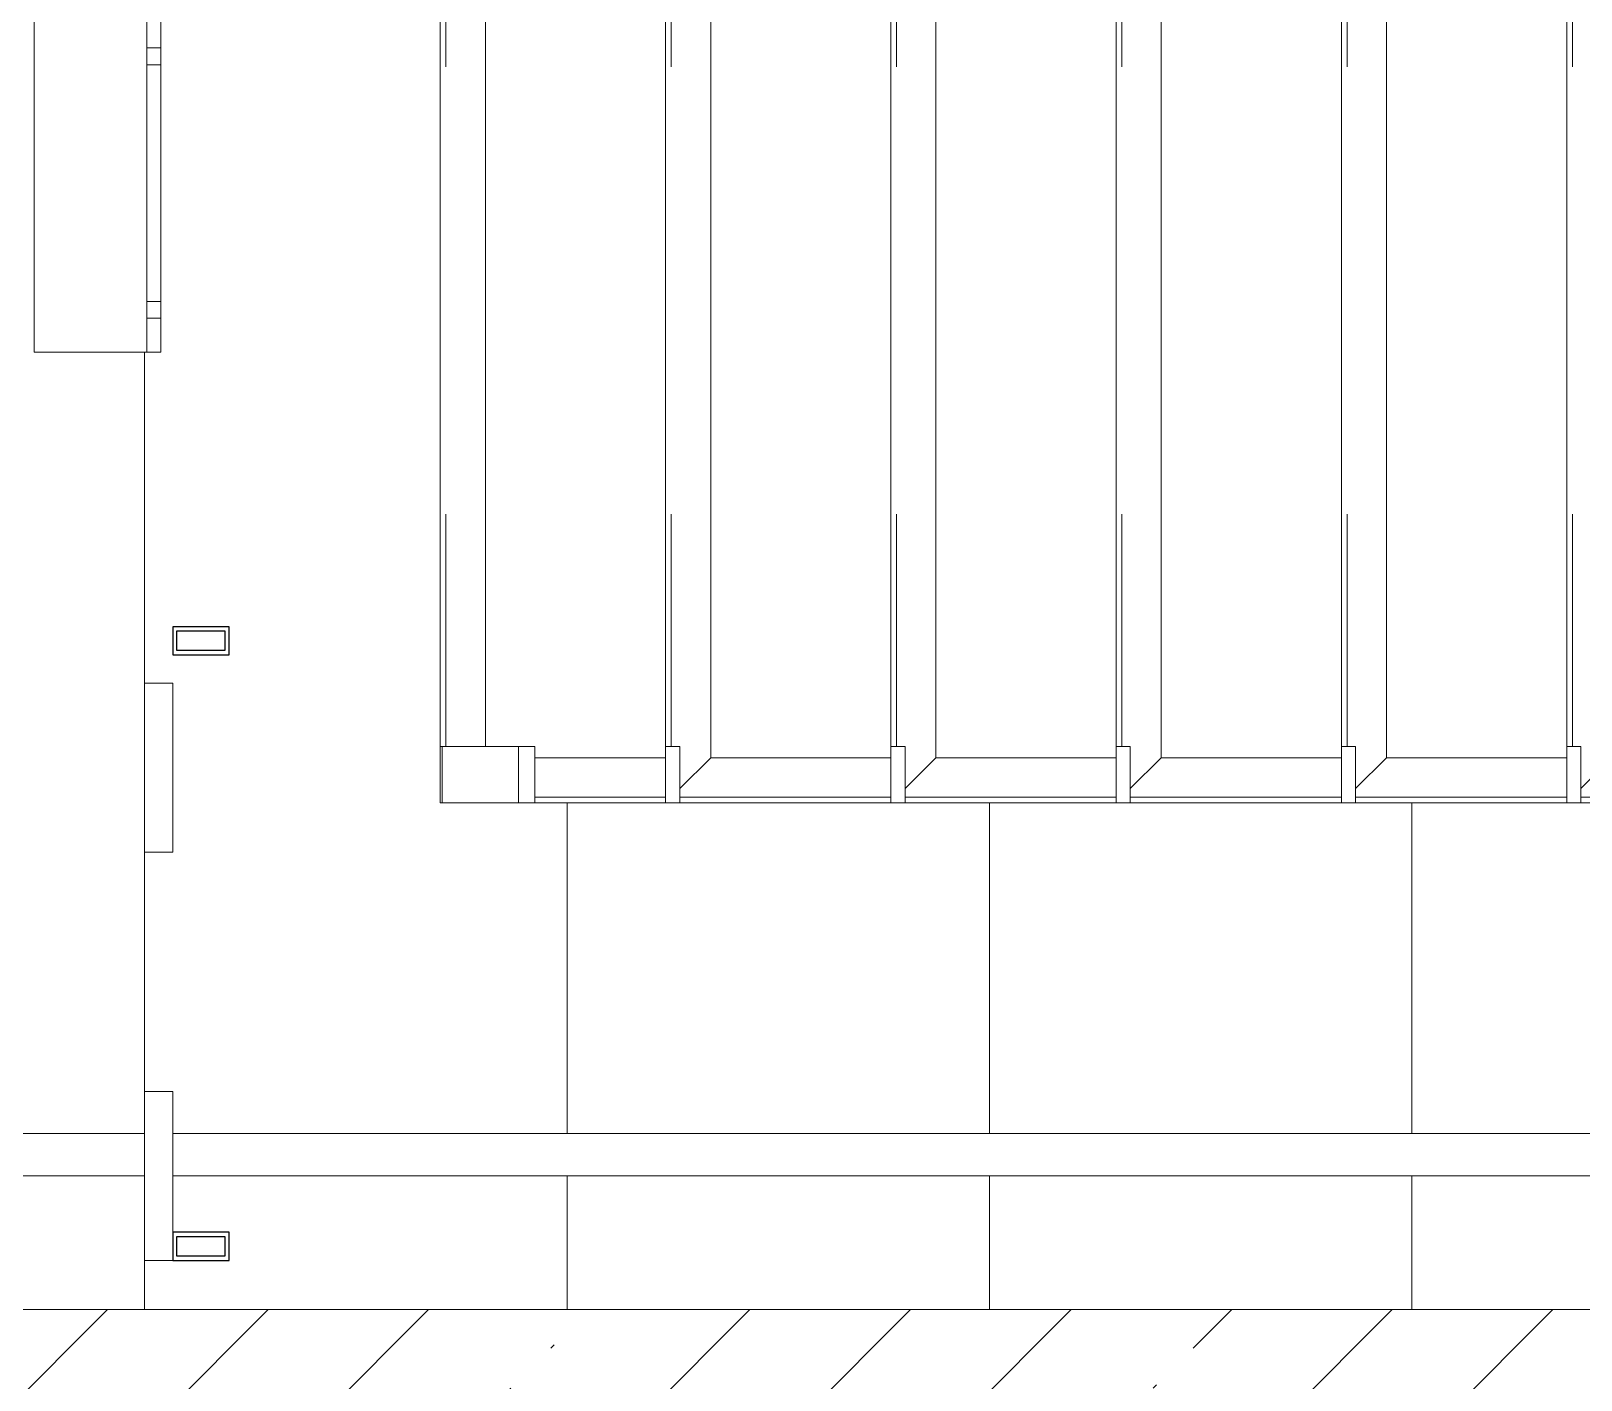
# Model space of a CAD drawing. Header units: millimetres. Extents: x -213536 to 1564669, y -45299 to 942238.
# Drawn here: x 587183 to 588284, y 471085 to 472043 of the extents above; entities that cross this region are included whole.
import ezdxf

# ---------------------------------------------------------------- set-up
doc = ezdxf.new("R2010")
doc.units = ezdxf.units.MM
doc.linetypes.add('Штрих', pattern=[635, 317.5, -317.5])
for name, color, linetype, lineweight in [('0-1', 7, 'Continuous', 5), ('0-2', 7, 'Continuous', 9), ('3) ЖБ 4м', 3, 'Continuous', 30), ('Контуры', 7, 'Continuous', 9), ('Линии подступенков', 7, 'Continuous', 9), ('Линии свеса', 7, 'Continuous', 9), ('Невидимые линии-1', 7, 'Штрих', 9), ('Обобщенные модели', 7, 'Continuous', 9), ('Ограждение', 7, 'Continuous', 9), ('Ограждение-1', 7, 'Continuous', 25), ('Стены-1', 7, 'Continuous', 13), ('Штриховка разреза-1', 7, 'Continuous', 9)]:
    doc.layers.add(name, color=color, linetype=linetype, lineweight=lineweight)
doc.layers.get('0-2').off()

# ---------------------------------------------------------------- blocks, each defined once
blk = doc.blocks.new('О_Элемент ограждения_Обод_Труба_ГОСТ 86451 - О_Элемент ограждения_Обод_Труба_ГОСТ 8645-68 2-33131217-АИ2_03_План отделки стен 3-го этажа _Часть 2_')
at = {"layer": 'Ограждение-1'}
for p, q in [((-1800, 20), (-1820, 20)), ((-1820, 20), (-1820, -20)), ((-1817, 17), (-1803, 17)), ((-1817, -17), (-1817, 17)), ((-1803, 17), (-1803, -17)), ((-1800, -20), (-1800, 20)), ((0, 20), (-20, 20)), ((-20, 20), (-20, -20)), ((-17, 17), (-3, 17)), ((-17, -17), (-17, 17)), ((-3, 17), (-3, -17)), ((0, -20), (0, 20)), ((-1820, -20), (-1800, -20)), ((-1803, -17), (-1817, -17)), ((-20, -20), (0, -20)), ((-3, -17), (-17, -17))]:
    blk.add_line(p, q, dxfattribs=at)
blk = doc.blocks.new('О_Элемент ограждения_Обод_Труба_ГОСТ 86451 - О_Элемент ограждения_Обод_Труба_ГОСТ 8645-68 2-33352087-АИ2_03_План отделки стен 3-го этажа _Часть 2_')
at = {"layer": 'Ограждение-1'}
for p, q in [((-830, 20), (-850, 20)), ((-850, 20), (-850, -20)), ((-847, 17), (-833, 17)), ((-847, -17), (-847, 17)), ((-833, 17), (-833, -17)), ((-830, -20), (-830, 20)), ((0, 20), (-20, 20)), ((-20, 20), (-20, -20)), ((-17, 17), (-3, 17)), ((-17, -17), (-17, 17)), ((-3, 17), (-3, -17)), ((0, -20), (0, 20)), ((-850, -20), (-830, -20)), ((-833, -17), (-847, -17)), ((-20, -20), (0, -20)), ((-3, -17), (-17, -17))]:
    blk.add_line(p, q, dxfattribs=at)
blk = doc.blocks.new('О_Полоса_Трапеция прямоугольная_Прокат_ГОСТ 1031 - Крепежная пластина-V83-АИ2_03_План отделки стен 3-го этажа _Часть 2_')
at = {"layer": 'Ограждение'}
for p, q in [((20200, 47355), (20200, 47235)), ((20220, 47355), (20200, 47355)), ((20220, 47235), (20220, 47355)), ((20200, 47235), (20220, 47235))]:
    blk.add_line(p, q, dxfattribs=at)
blk = doc.blocks.new('О_Полоса_Трапеция прямоугольная_Прокат_ГОСТ 1031 - Крепежная пластина-V84-АИ2_03_План отделки стен 3-го этажа _Часть 2_')
at = {"layer": 'Ограждение'}
for p, q in [((20200, 46055), (20200, 45935)), ((20220, 46055), (20200, 46055)), ((20220, 45955), (20220, 46055)), ((20200, 45935), (20220, 45935))]:
    blk.add_line(p, q, dxfattribs=at)
blk = doc.blocks.new('ОМ_Нижняя опорная пятка - ОМ_Нижняя опорная пятка-19082064-АИ2_03_План отделки стен 3-го этажа _Часть 2_')
at = {"layer": 'Обобщенные модели'}
for p, q in [((-96, 10), (-96, 0)), ((-84, 10), (-84, 0)), ((84, 10), (84, 0)), ((96, 10), (96, 0))]:
    blk.add_line(p, q, dxfattribs=at)
blk = doc.blocks.new('ОМ_Уголок_ГОСТ 8509-93 - ОМ_Уголок_ГОСТ 8509-93-V85-АИ2_03_План отделки стен 3-го этажа _Часть 2_')
at = {"layer": 'Невидимые линии-1'}
blk.add_line((40, -4), (840, -4), dxfattribs=at)
at = {"layer": 'Обобщенные модели'}
for p, q in [((32, -32), (10, -10)), ((840, 0), (40, 0)), ((870, -10), (848, -32)), ((32, -32), (848, -32))]:
    blk.add_line(p, q, dxfattribs=at)
blk = doc.blocks.new('ОМ_Уголок_ГОСТ 8509-93 - ОМ_Уголок_ГОСТ 8509-93-V87-АИ2_03_План отделки стен 3-го этажа _Часть 2_')
at = {"layer": 'Невидимые линии-1'}
blk.add_line((10, -4), (160, -4), dxfattribs=at)
at = {"layer": 'Обобщенные модели'}
for p, q in [((160, 0), (10, 0)), ((32, -32), (10, -10)), ((32, -32), (160, -32))]:
    blk.add_line(p, q, dxfattribs=at)
blk = doc.blocks.new('ОМ_Уголок_ГОСТ 8509-93 - ОМ_Уголок_ГОСТ 8509-93-V89-АИ2_03_План отделки стен 3-го этажа _Часть 2_')
at = {"layer": 'Невидимые линии-1'}
blk.add_line((40, -4), (840, -4), dxfattribs=at)
at = {"layer": 'Обобщенные модели'}
for p, q in [((840, 0), (40, 0)), ((40, -32), (840, -32))]:
    blk.add_line(p, q, dxfattribs=at)
blk = doc.blocks.new('ОМ_Уголок_ГОСТ 8509-93 - ОМ_Уголок_ГОСТ 8509-93-V90-АИ2_03_План отделки стен 3-го этажа _Часть 2_')
at = {"layer": 'Невидимые линии-1'}
blk.add_line((67.1, -4), (160, -4), dxfattribs=at)
at = {"layer": 'Обобщенные модели'}
for p, q in [((160, 0), (67.1, 0)), ((67.1, -32), (160, -32))]:
    blk.add_line(p, q, dxfattribs=at)
blk = doc.blocks.new('ОМ_Уголок_ГОСТ 8510-86 - ОМ_Уголок_ГОСТ 8510-86-19082066-АИ2_03_План отделки стен 3-го этажа _Часть 2_')
at = {"layer": 'Обобщенные модели'}
for p, q in [((0, 0), (0, -90)), ((240, 0), (0, 0)), ((0, -10), (240, -10)), ((240, -90), (240, 0)), ((0, -90), (240, -90))]:
    blk.add_line(p, q, dxfattribs=at)
blk = doc.blocks.new('ОМ_Полоса_Трапеция прямоугольная_Прокат_ГОСТ 103-2006 - ОМ_Полоса_Трапеция прямоугольная_Прокат_ГОСТ 103-2006-19082170-АИ2_03_План отделки стен 3-го этажа _Часть 2_')
at = {"layer": 'Обобщенные модели'}
for p, q in [((21530, 46300), (21540, 46300)), ((21530, 46260), (21530, 46300)), ((21540, 46300), (21540, 46260)), ((21540, 46260), (21530, 46260))]:
    blk.add_line(p, q, dxfattribs=at)
blk = doc.blocks.new('ОМ_Полоса_Трапеция прямоугольная_Прокат_ГОСТ 103-2006 - ОМ_Полоса_Трапеция прямоугольная_Прокат_ГОСТ 103-2006-V95-АИ2_03_План отделки стен 3-го этажа _Часть 2_')
at = {"layer": 'Обобщенные модели'}
for p, q in [((20900, 46300), (20890, 46300)), ((20890, 46300), (20890, 46260)), ((20900, 46260), (20900, 46300)), ((20890, 46260), (20900, 46260))]:
    blk.add_line(p, q, dxfattribs=at)
blk = doc.blocks.new('ОМ_Полоса_Трапеция прямоугольная_Прокат_ГОСТ 103-2006 - ОМ_Полоса_Трапеция прямоугольная_Прокат_ГОСТ 103-2006-V96-АИ2_03_План отделки стен 3-го этажа _Часть 2_')
at = {"layer": 'Обобщенные модели'}
for p, q in [((20740, 46300), (20730, 46300)), ((20730, 46300), (20730, 46260)), ((20740, 46260), (20740, 46300)), ((20730, 46260), (20740, 46260))]:
    blk.add_line(p, q, dxfattribs=at)
blk = doc.blocks.new('ОМ_Полоса_Трапеция прямоугольная_Прокат_ГОСТ 103-2006 - ОМ_Полоса_Трапеция прямоугольная_Прокат_ГОСТ 103-2006-V97-АИ2_03_План отделки стен 3-го этажа _Часть 2_')
at = {"layer": 'Обобщенные модели'}
for p, q in [((20580, 46300), (20570, 46300)), ((20570, 46300), (20570, 46260)), ((20580, 46260), (20580, 46300)), ((20570, 46260), (20580, 46260))]:
    blk.add_line(p, q, dxfattribs=at)
blk = doc.blocks.new('ОМ_Полоса_Прокат_ГОСТ 103-2006 - ОМ_Полоса_Прокат_ГОСТ 103-2006-19082171-АИ2_03_План отделки стен 3-го этажа _Часть 2_')
at = {"layer": 'Обобщенные модели'}
for p, q in [((20410, 46300), (20410, 46260)), ((20411.3, 46300), (20410, 46300)), ((20410, 46260), (20411.3, 46260))]:
    blk.add_line(p, q, dxfattribs=at)
blk = doc.blocks.new('ОМ_Полоса_Прокат_ГОСТ 103-2006 - ОМ_Полоса_Прокат_ГОСТ 103-2006-20723498-АИ2_03_План отделки стен 3-го этажа _Часть 2_')
at = {"layer": 'Обобщенные модели'}
for p, q in [((20411.3, 46260), (20411.3, 46300)), ((20411.3, 46300), (20465.6, 46300)), ((20477.1, 46300), (20465.6, 46300)), ((20465.6, 46300), (20465.6, 46260)), ((20477.1, 46260), (20477.1, 46300)), ((20465.6, 46260), (20411.3, 46260)), ((20465.6, 46260), (20477.1, 46260))]:
    blk.add_line(p, q, dxfattribs=at)
blk = doc.blocks.new('О_Элемент поручня_Пристенный_Труба_ГОСТ 8732-78 - О_Элемент поручня_Пристенный_Труба_ГОСТ 8732-78-V282-АИ2_03_План отделки стен 3-го этажа _Часть 2_')
at = {"layer": 'Ограждение'}
for p, q in [((-4500, 0), (-320, 0)), ((-300, 0), (300, 0)), ((-320, -30), (-4500, -30)), ((300, -30), (-300, -30))]:
    blk.add_line(p, q, dxfattribs=at)
blk = doc.blocks.new('0125-Р-ОО-Ш2-АР-о_23_10_2024_rvt-1-АИ2_03_План отделки стен 3-го этажа _Часть 2_')
at = {"layer": 'Штриховка разреза-1'}
h = blk.add_hatch(dxfattribs=at)
h.set_pattern_fill('FP_2', color=256, style=0, pattern_type=2)
h.set_pattern_definition([(45, (0, 0), (-114.04925, 114.04925), []), (45, (114.05, 0), (-114.04925, 114.04925), [201.612, -40.322, 3.353, -36.97])])
h.paths.add_polyline_path([(25400, 45650), (25400, 45900), (16950, 45900), (16950, 45650), (23901.5, 45650)], flags=0)
at = {"layer": 'Контуры'}
for p, q in [((20200, 46580), (20200, 46345)), ((20200, 46225), (20200, 46055)), ((20200, 45935), (20200, 45900))]:
    blk.add_line(p, q, dxfattribs=at)
at = {"layer": 'Линии подступенков'}
for p, q in [((20200, 46580), (20200, 46345)), ((20500, 46260), (20500, 46025)), ((20800, 46260), (20800, 46025)), ((21100, 46260), (21100, 46025)), ((20200, 46225), (20200, 46055)), ((20500, 45995), (20500, 45900)), ((20800, 45995), (20800, 45900)), ((21100, 45995), (21100, 45900)), ((20200, 45935), (20200, 45900))]:
    blk.add_line(p, q, dxfattribs=at)
at = {"layer": 'Линии свеса'}
for p, q in [((20500, 46260), (20500, 46025)), ((20800, 46260), (20800, 46025)), ((21100, 46260), (21100, 46025)), ((20500, 45995), (20500, 45900)), ((20800, 45995), (20800, 45900)), ((21100, 45995), (21100, 45900))]:
    blk.add_line(p, q, dxfattribs=at)
at = {"layer": 'Стены-1'}
blk.add_line((25400, 45900), (16950, 45900), dxfattribs=at)
at = {"layer": '0-2'}
for name, p, rotation in [('О_Элемент ограждения_Обод_Труба_ГОСТ 86451 - О_Элемент ограждения_Обод_Труба_ГОСТ 8645-68 2-33131217-АИ2_03_План отделки стен 3-го этажа _Часть 2_', (20240, 47755), 89.99999999999973), ('О_Элемент ограждения_Обод_Труба_ГОСТ 86451 - О_Элемент ограждения_Обод_Труба_ГОСТ 8645-68 2-33352087-АИ2_03_План отделки стен 3-го этажа _Часть 2_', (20240, 47215), 89.99999999999973), ('ОМ_Нижняя опорная пятка - ОМ_Нижняя опорная пятка-19082064-АИ2_03_План отделки стен 3-го этажа _Часть 2_', (20211.5, 46700), 90.00000000000084), ('О_Элемент поручня_Пристенный_Труба_ГОСТ 8732-78 - О_Элемент поручня_Пристенный_Труба_ГОСТ 8732-78-V282-АИ2_03_План отделки стен 3-го этажа _Часть 2_', (19900, 45995), 180)]:
    blk.add_blockref(name, p, dxfattribs=dict(at, rotation=rotation))
at = {"layer": '0-2', "extrusion": (0, 0, -1)}
for name, p, rotation in [('ОМ_Уголок_ГОСТ 8509-93 - ОМ_Уголок_ГОСТ 8509-93-V85-АИ2_03_План отделки стен 3-го этажа _Часть 2_', (-20570, 47140), 269.9999999999989), ('ОМ_Уголок_ГОСТ 8509-93 - ОМ_Уголок_ГОСТ 8509-93-V85-АИ2_03_План отделки стен 3-го этажа _Часть 2_', (-20730, 47140), 269.9999999999989), ('ОМ_Уголок_ГОСТ 8509-93 - ОМ_Уголок_ГОСТ 8509-93-V85-АИ2_03_План отделки стен 3-го этажа _Часть 2_', (-20890, 47140), 269.9999999999989), ('ОМ_Уголок_ГОСТ 8509-93 - ОМ_Уголок_ГОСТ 8509-93-V85-АИ2_03_План отделки стен 3-го этажа _Часть 2_', (-21050, 47140), 269.9999999999989), ('ОМ_Уголок_ГОСТ 8509-93 - ОМ_Уголок_ГОСТ 8509-93-V85-АИ2_03_План отделки стен 3-го этажа _Часть 2_', (-21210, 47140), 269.9999999999989), ('ОМ_Уголок_ГОСТ 8509-93 - ОМ_Уголок_ГОСТ 8509-93-V89-АИ2_03_План отделки стен 3-го этажа _Часть 2_', (-20410, 47140), 269.9999999999989), ('ОМ_Уголок_ГОСТ 8510-86 - ОМ_Уголок_ГОСТ 8510-86-19082066-АИ2_03_План отделки стен 3-го этажа _Часть 2_', (-20211.5, 46580), 89.99999999999918), ('ОМ_Уголок_ГОСТ 8509-93 - ОМ_Уголок_ГОСТ 8509-93-V90-АИ2_03_План отделки стен 3-го этажа _Часть 2_', (-20410, 46260), 180), ('ОМ_Уголок_ГОСТ 8509-93 - ОМ_Уголок_ГОСТ 8509-93-V87-АИ2_03_План отделки стен 3-го этажа _Часть 2_', (-20570, 46260), 180), ('ОМ_Уголок_ГОСТ 8509-93 - ОМ_Уголок_ГОСТ 8509-93-V87-АИ2_03_План отделки стен 3-го этажа _Часть 2_', (-20730, 46260), 180), ('ОМ_Уголок_ГОСТ 8509-93 - ОМ_Уголок_ГОСТ 8509-93-V87-АИ2_03_План отделки стен 3-го этажа _Часть 2_', (-20890, 46260), 180), ('ОМ_Уголок_ГОСТ 8509-93 - ОМ_Уголок_ГОСТ 8509-93-V87-АИ2_03_План отделки стен 3-го этажа _Часть 2_', (-21050, 46260), 180), ('ОМ_Уголок_ГОСТ 8509-93 - ОМ_Уголок_ГОСТ 8509-93-V87-АИ2_03_План отделки стен 3-го этажа _Часть 2_', (-21210, 46260), 180)]:
    blk.add_blockref(name, p, dxfattribs=dict(at, rotation=rotation))
at = {"layer": '0-2'}
for name, p in [('О_Полоса_Трапеция прямоугольная_Прокат_ГОСТ 1031 - Крепежная пластина-V83-АИ2_03_План отделки стен 3-го этажа _Часть 2_', (0, -1010)), ('ОМ_Полоса_Прокат_ГОСТ 103-2006 - ОМ_Полоса_Прокат_ГОСТ 103-2006-19082171-АИ2_03_План отделки стен 3-го этажа _Часть 2_', (0, 0)), ('ОМ_Полоса_Прокат_ГОСТ 103-2006 - ОМ_Полоса_Прокат_ГОСТ 103-2006-20723498-АИ2_03_План отделки стен 3-го этажа _Часть 2_', (0, 0)), ('ОМ_Полоса_Трапеция прямоугольная_Прокат_ГОСТ 103-2006 - ОМ_Полоса_Трапеция прямоугольная_Прокат_ГОСТ 103-2006-V97-АИ2_03_План отделки стен 3-го этажа _Часть 2_', (0, 0)), ('ОМ_Полоса_Трапеция прямоугольная_Прокат_ГОСТ 103-2006 - ОМ_Полоса_Трапеция прямоугольная_Прокат_ГОСТ 103-2006-V96-АИ2_03_План отделки стен 3-го этажа _Часть 2_', (0, 0)), ('ОМ_Полоса_Трапеция прямоугольная_Прокат_ГОСТ 103-2006 - ОМ_Полоса_Трапеция прямоугольная_Прокат_ГОСТ 103-2006-V95-АИ2_03_План отделки стен 3-го этажа _Часть 2_', (0, 0)), ('ОМ_Полоса_Трапеция прямоугольная_Прокат_ГОСТ 103-2006 - ОМ_Полоса_Трапеция прямоугольная_Прокат_ГОСТ 103-2006-19082170-АИ2_03_План отделки стен 3-го этажа _Часть 2_', (-480, 0)), ('ОМ_Полоса_Трапеция прямоугольная_Прокат_ГОСТ 103-2006 - ОМ_Полоса_Трапеция прямоугольная_Прокат_ГОСТ 103-2006-19082170-АИ2_03_План отделки стен 3-го этажа _Часть 2_', (-320, 0)), ('О_Полоса_Трапеция прямоугольная_Прокат_ГОСТ 1031 - Крепежная пластина-V84-АИ2_03_План отделки стен 3-го этажа _Часть 2_', (0, 0))]:
    blk.add_blockref(name, p, dxfattribs=at)
blk = doc.blocks.new('3этНиз')
at = {"layer": '0-1'}
blk.add_blockref('0125-Р-ОО-Ш2-АР-о_23_10_2024_rvt-1-АИ2_03_План отделки стен 3-го этажа _Часть 2_', (430692.1, 425235.4), dxfattribs=at)

msp = doc.modelspace()

# ---------------------------------------------------------------- block references
at = {"layer": '3) ЖБ 4м'}
msp.add_blockref('3этНиз', (136371.8, 0), dxfattribs=at)

doc.saveas('drawing.dxf')
